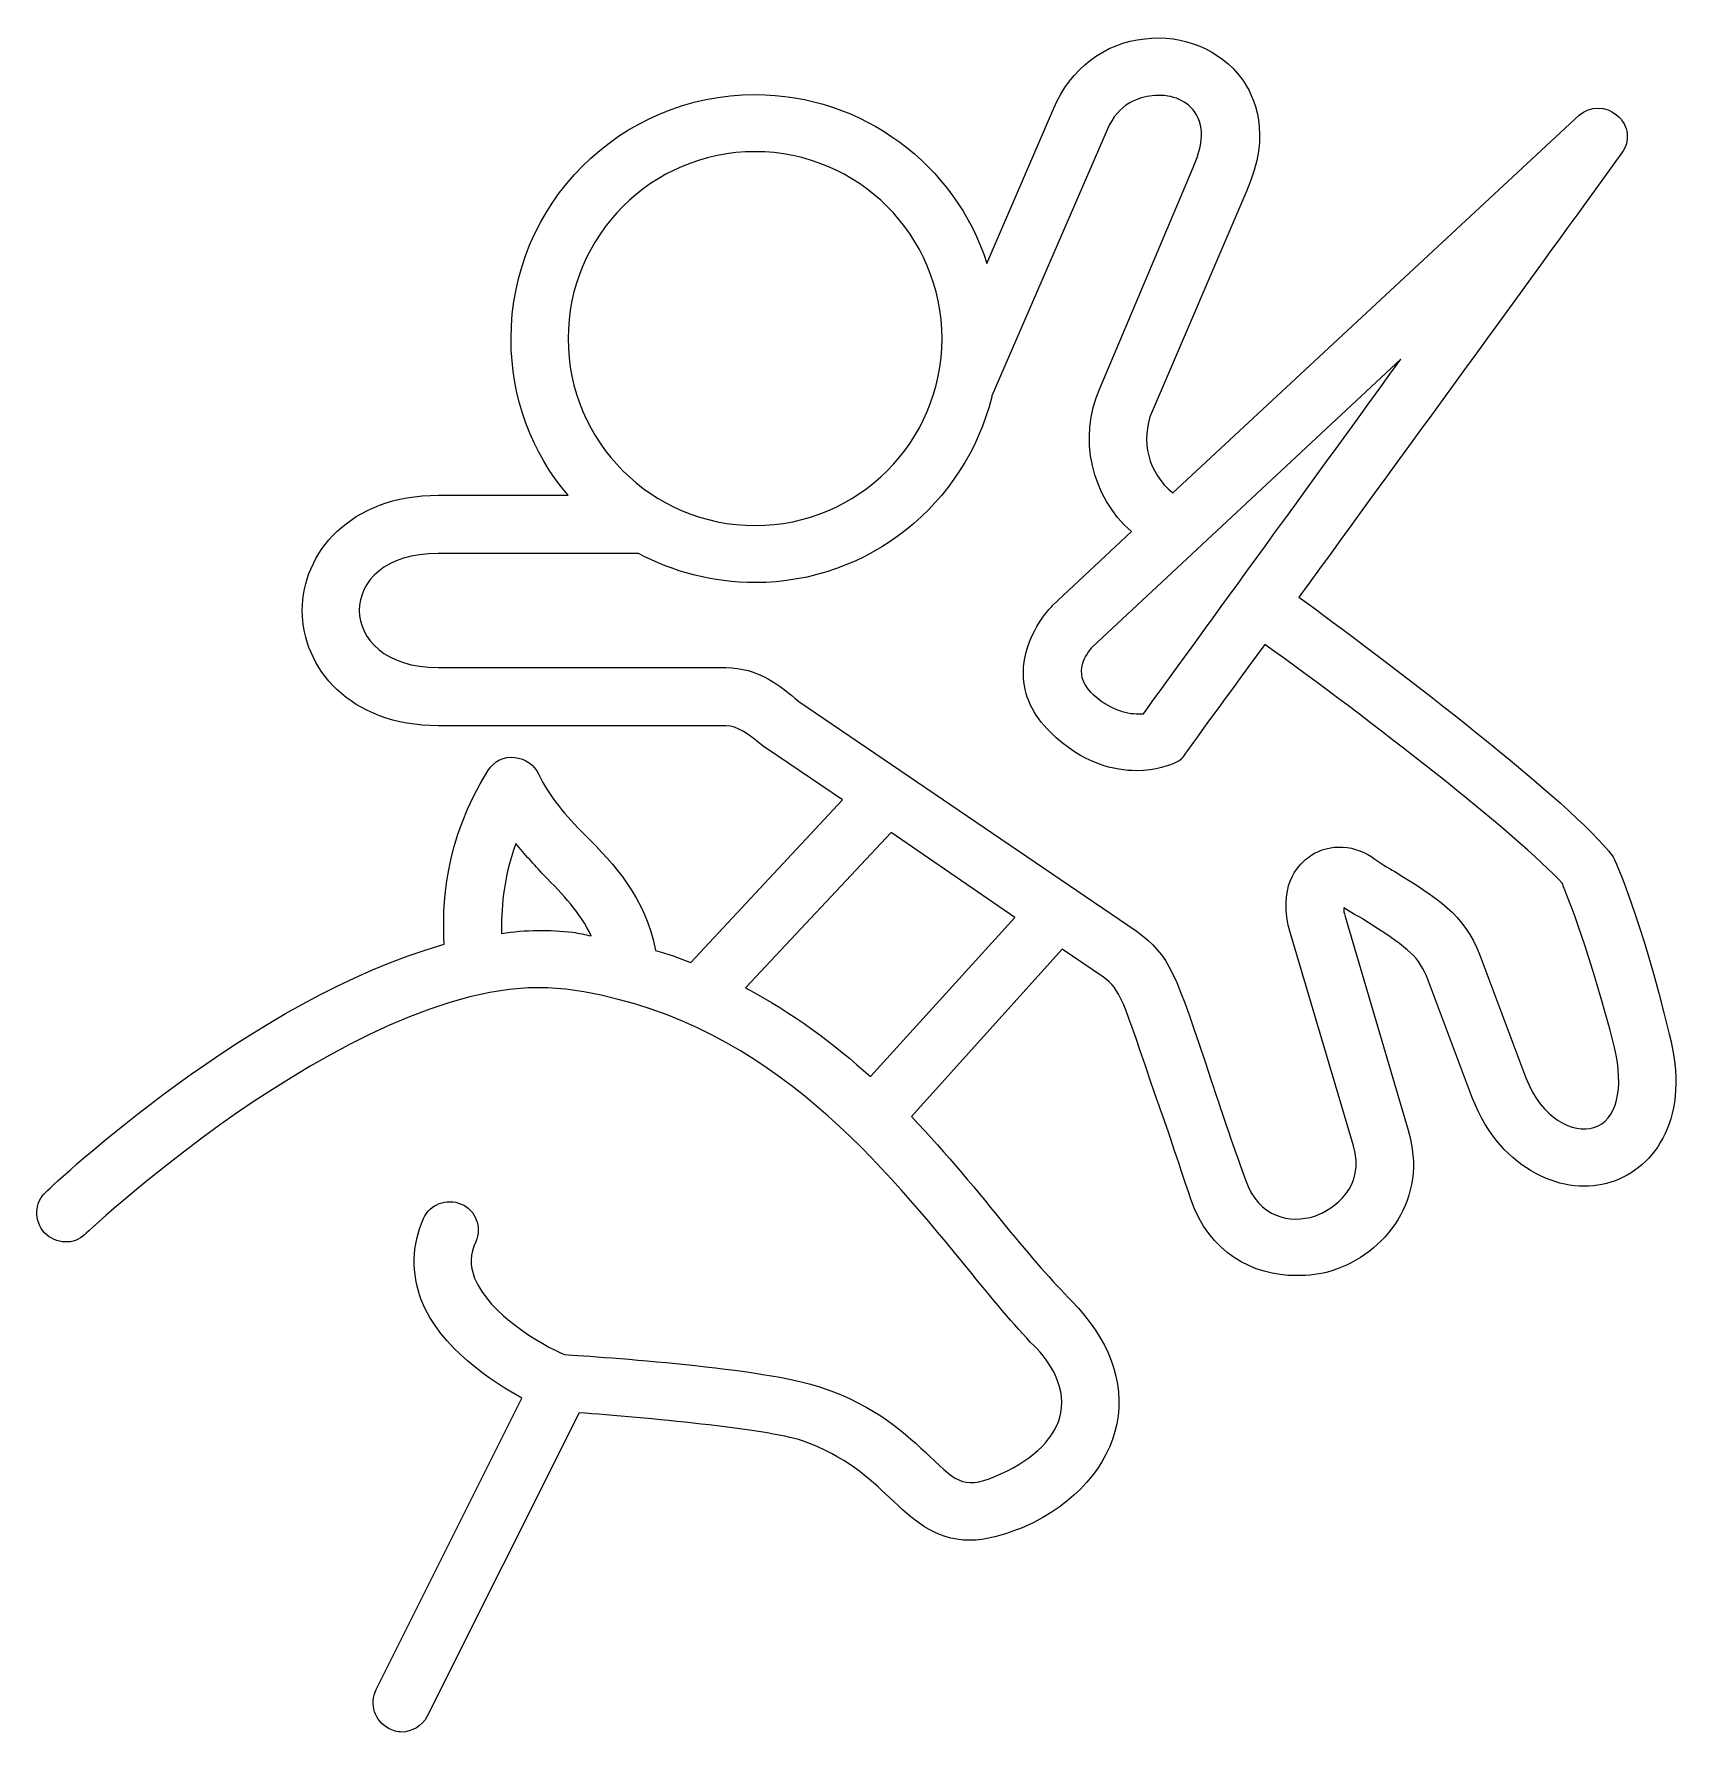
# Model space of a CAD drawing. Header units: centimetres. Extents: x -10.2 to 10.3, y -10.5 to 10.5.
import ezdxf

# ---------------------------------------------------------------- set-up
doc = ezdxf.new("R2010")
doc.units = ezdxf.units.CM
doc.header["$MEASUREMENT"] = 0
doc.layers.add('Layer 1', color=7, linetype='Continuous')

msp = doc.modelspace()

# ---------------------------------------------------------------- linework, layer by layer
at = {"layer": 'Layer 1'}
for points, knots in [([(10.04434, -1.84299), (9.69927, -0.40284), (9.36923, 0.31723), (9.35439, 0.34723), (9.35439, 0.34723), (9.35439, 0.34723), (9.29436, 0.42221), (9.29436, 0.42221), (9.29436, 0.42221), (8.69434, 1.14227), (6.45927, 2.83738), (5.4692, 3.55744), (5.4692, 3.55744), (6.78931, 5.37256), (8.67928, 7.96778), (9.45941, 9.04789), (9.45941, 9.04789), (9.5644, 9.18291), (9.54953, 9.39296), (9.39938, 9.51292), (9.39938, 9.51292), (9.26428, 9.63299), (9.06934, 9.63299), (8.93424, 9.51292), (8.93424, 9.51292), (8.93424, 9.51292), (3.90901, 4.84752), (3.90901, 4.84752), (3.90901, 4.84752), (3.60889, 5.0876), (3.50388, 5.4926), (3.65385, 5.85265), (3.65385, 5.85265), (3.65385, 5.85265), (4.824, 8.58286), (4.824, 8.58286), (4.824, 8.58286), (5.13917, 9.28787), (4.91414, 9.75301), (4.76397, 9.96298), (4.76397, 9.96298), (4.49393, 10.32302), (4.0439, 10.51805), (3.5639, 10.45804), (3.5639, 10.45804), (3.06886, 10.41309), (2.64871, 10.08305), (2.43873, 9.60299), (2.43873, 9.60299), (2.43873, 9.60299), (1.61389, 7.68286), (1.61389, 7.68286), (1.61389, 7.68286), (1.22363, 8.89785), (0.08359, 9.76799), (-1.25155, 9.76799), (-1.25155, 9.76799), (-2.91655, 9.76799), (-4.26674, 8.4179), (-4.26674, 6.75272), (-4.26674, 6.75272), (-4.26674, 6.01771), (-4.01158, 5.3426), (-3.56173, 4.81753), (-3.56173, 4.81753), (-3.56173, 4.81753), (-5.1669, 4.81752), (-5.1669, 4.81752), (-5.1669, 4.81752), (-6.26196, 4.81752), (-6.84711, 4.09756), (-6.84711, 3.39245), (-6.84711, 3.39245), (-6.84711, 2.68744), (-6.26193, 1.96735), (-5.1669, 1.96735), (-5.1669, 1.96735), (-5.1669, 1.96735), (-1.61151, 1.96735), (-1.61151, 1.96735), (-1.61151, 1.96735), (-1.47641, 1.96735), (-1.32663, 1.86236), (-1.14637, 1.71232), (-1.14637, 1.71232), (-1.14637, 1.71232), (-1.10163, 1.68232), (-1.10163, 1.68232), (-1.10163, 1.68232), (-1.10163, 1.68232), (-0.17138, 1.05227), (-0.17138, 1.05227), (-0.17138, 1.05227), (-0.17138, 1.05227), (-2.04653, -0.9579), (-2.04653, -0.9579), (-2.04653, -0.9579), (-2.19668, -0.89787), (-2.33157, -0.85291), (-2.48153, -0.80793), (-2.48153, -0.80793), (-2.60157, -0.16282), (-2.99162, 0.2572), (-3.35156, 0.61725), (-3.35156, 0.61725), (-3.59164, 0.85723), (-3.80164, 1.09723), (-3.92168, 1.36734), (-3.92168, 1.36734), (-3.9819, 1.48728), (-4.08689, 1.56236), (-4.2218, 1.57731), (-4.2218, 1.57731), (-4.35671, 1.59226), (-4.47675, 1.53233), (-4.55181, 1.41229), (-4.55181, 1.41229), (-5.09182, 0.55724), (-5.12172, -0.28287), (-5.09182, -0.73287), (-5.09182, -0.73287), (-7.462, -1.39291), (-9.8922, -3.67317), (-10.01224, -3.79311), (-10.01224, -3.79311), (-10.16218, -3.92813), (-10.16218, -4.15313), (-10.02729, -4.3032), (-10.02729, -4.3032), (-9.89219, -4.43822), (-9.66717, -4.45317), (-9.53204, -4.31815), (-9.53204, -4.31815), (-9.48727, -4.27317), (-5.97686, -0.98789), (-3.59161, -1.28793), (-3.59161, -1.28793), (-1.1915, -1.603), (0.24866, -3.37306), (1.31361, -4.66322), (1.31361, -4.66322), (1.61394, -5.03821), (1.89876, -5.38331), (2.15393, -5.65332), (2.15393, -5.65332), (2.36393, -5.84832), (2.58893, -6.16328), (2.52871, -6.52335), (2.52871, -6.52335), (2.46889, -6.82336), (2.19867, -7.09345), (1.7938, -7.27344), (1.7938, -7.27344), (1.34372, -7.48341), (1.25379, -7.39348), (0.90872, -7.06344), (0.90872, -7.06344), (0.62368, -6.79333), (0.24869, -6.43339), (-0.44148, -6.20839), (-0.44148, -6.20839), (-1.11641, -5.96831), (-3.15655, -5.83329), (-3.60664, -5.80326), (-3.60664, -5.80326), (-3.89168, -5.68332), (-4.53668, -5.30822), (-4.71675, -4.85825), (-4.71675, -4.85825), (-4.77678, -4.7082), (-4.77678, -4.55824), (-4.7017, -4.40819), (-4.7017, -4.40819), (-4.62682, -4.22819), (-4.7017, -4.01814), (-4.88178, -3.94316), (-4.88178, -3.94316), (-5.06186, -3.86807), (-5.27183, -3.94316), (-5.34671, -4.12313), (-5.34671, -4.12313), (-5.49686, -4.45317), (-5.49686, -4.79824), (-5.37682, -5.12826), (-5.37682, -5.12826), (-5.13674, -5.72828), (-4.50679, -6.13328), (-4.13161, -6.34336), (-4.13161, -6.34336), (-4.13161, -6.34336), (-5.93189, -9.94362), (-5.93189, -9.94362), (-5.93189, -9.94362), (-6.02182, -10.1237), (-5.94694, -10.33364), (-5.78174, -10.4236), (-5.78174, -10.4236), (-5.72192, -10.45371), (-5.67675, -10.46876), (-5.61693, -10.46876), (-5.61693, -10.46876), (-5.49689, -10.46876), (-5.36177, -10.3937), (-5.30194, -10.27363), (-5.30194, -10.27363), (-5.30194, -10.27363), (-3.42678, -6.52335), (-3.42678, -6.52335), (-3.42678, -6.52335), (-2.6166, -6.58338), (-1.13147, -6.71835), (-0.66657, -6.86842), (-0.66657, -6.86842), (-0.12634, -7.06344), (0.15869, -7.33345), (0.41364, -7.57343), (0.41364, -7.57343), (0.68365, -7.82849), (0.95363, -8.09847), (1.40371, -8.09847), (1.40371, -8.09847), (1.59884, -8.09847), (1.80881, -8.03844), (2.07882, -7.93348), (2.07882, -7.93348), (2.70895, -7.64844), (3.11387, -7.18339), (3.21886, -6.65835), (3.21886, -6.65835), (3.32385, -6.13331), (3.11387, -5.60827), (2.66379, -5.14324), (2.66379, -5.14324), (2.42371, -4.90326), (2.15391, -4.58817), (1.85379, -4.22823), (1.85379, -4.22823), (1.50869, -3.79312), (1.11867, -3.32809), (0.68364, -2.86309), (0.68364, -2.86309), (0.68364, -2.86309), (2.54374, -0.79288), (2.54374, -0.79288), (2.54374, -0.79288), (2.54374, -0.79288), (3.05383, -1.13798), (3.05383, -1.13798), (3.05383, -1.13798), (3.26399, -1.30297), (3.27886, -1.36293), (3.71386, -2.65309), (3.71386, -2.65309), (3.8339, -2.98316), (3.96881, -3.38813), (4.13402, -3.88316), (4.13402, -3.88316), (4.35907, -4.54319), (4.89906, -4.82828), (5.43905, -4.82828), (5.43905, -4.82828), (5.58902, -4.82828), (5.73898, -4.81323), (5.87405, -4.76825), (5.87405, -4.76825), (6.53411, -4.55825), (7.07409, -3.88317), (6.81917, -3.02809), (6.81917, -3.02809), (6.81917, -3.02809), (6.0391, -0.38789), (6.0391, -0.38789), (6.0391, -0.38789), (6.02423, -0.34283), (6.02423, -0.3128), (6.02423, -0.28288), (6.02423, -0.28288), (6.11414, -0.34283), (6.20409, -0.38789), (6.27897, -0.43285), (6.27897, -0.43285), (6.78927, -0.76289), (6.92416, -0.85293), (7.04422, -1.12291), (7.04422, -1.12291), (7.04422, -1.12291), (7.61411, -2.63805), (7.61411, -2.63805), (7.61411, -2.63805), (7.97426, -3.55314), (8.76941, -3.85318), (9.32448, -3.67318), (9.32448, -3.67318), (9.87953, -3.4931), (10.31456, -2.8631), (10.04434, -1.84299)], [0, 0, 0, 0, 0.01333333, 0.01333333, 0.01333333, 0.01333333, 0.02666667, 0.02666667, 0.02666667, 0.02666667, 0.04, 0.04, 0.04, 0.04, 0.05333333, 0.05333333, 0.05333333, 0.05333333, 0.06666667, 0.06666667, 0.06666667, 0.06666667, 0.08, 0.08, 0.08, 0.08, 0.09333333, 0.09333333, 0.09333333, 0.09333333, 0.10666667, 0.10666667, 0.10666667, 0.10666667, 0.12, 0.12, 0.12, 0.12, 0.13333333, 0.13333333, 0.13333333, 0.13333333, 0.14666667, 0.14666667, 0.14666667, 0.14666667, 0.16, 0.16, 0.16, 0.16, 0.17333333, 0.17333333, 0.17333333, 0.17333333, 0.18666667, 0.18666667, 0.18666667, 0.18666667, 0.2, 0.2, 0.2, 0.2, 0.21333333, 0.21333333, 0.21333333, 0.21333333, 0.22666667, 0.22666667, 0.22666667, 0.22666667, 0.24, 0.24, 0.24, 0.24, 0.25333333, 0.25333333, 0.25333333, 0.25333333, 0.26666667, 0.26666667, 0.26666667, 0.26666667, 0.28, 0.28, 0.28, 0.28, 0.29333333, 0.29333333, 0.29333333, 0.29333333, 0.30666667, 0.30666667, 0.30666667, 0.30666667, 0.32, 0.32, 0.32, 0.32, 0.33333333, 0.33333333, 0.33333333, 0.33333333, 0.34666667, 0.34666667, 0.34666667, 0.34666667, 0.36, 0.36, 0.36, 0.36, 0.37333333, 0.37333333, 0.37333333, 0.37333333, 0.38666667, 0.38666667, 0.38666667, 0.38666667, 0.4, 0.4, 0.4, 0.4, 0.41333333, 0.41333333, 0.41333333, 0.41333333, 0.42666667, 0.42666667, 0.42666667, 0.42666667, 0.44, 0.44, 0.44, 0.44, 0.45333333, 0.45333333, 0.45333333, 0.45333333, 0.46666667, 0.46666667, 0.46666667, 0.46666667, 0.48, 0.48, 0.48, 0.48, 0.49333333, 0.49333333, 0.49333333, 0.49333333, 0.50666667, 0.50666667, 0.50666667, 0.50666667, 0.52, 0.52, 0.52, 0.52, 0.53333333, 0.53333333, 0.53333333, 0.53333333, 0.54666667, 0.54666667, 0.54666667, 0.54666667, 0.56, 0.56, 0.56, 0.56, 0.57333333, 0.57333333, 0.57333333, 0.57333333, 0.58666667, 0.58666667, 0.58666667, 0.58666667, 0.6, 0.6, 0.6, 0.6, 0.61333333, 0.61333333, 0.61333333, 0.61333333, 0.62666667, 0.62666667, 0.62666667, 0.62666667, 0.64, 0.64, 0.64, 0.64, 0.65333333, 0.65333333, 0.65333333, 0.65333333, 0.66666667, 0.66666667, 0.66666667, 0.66666667, 0.68, 0.68, 0.68, 0.68, 0.69333333, 0.69333333, 0.69333333, 0.69333333, 0.70666667, 0.70666667, 0.70666667, 0.70666667, 0.72, 0.72, 0.72, 0.72, 0.73333333, 0.73333333, 0.73333333, 0.73333333, 0.74666667, 0.74666667, 0.74666667, 0.74666667, 0.76, 0.76, 0.76, 0.76, 0.77333333, 0.77333333, 0.77333333, 0.77333333, 0.78666667, 0.78666667, 0.78666667, 0.78666667, 0.8, 0.8, 0.8, 0.8, 0.81333333, 0.81333333, 0.81333333, 0.81333333, 0.82666667, 0.82666667, 0.82666667, 0.82666667, 0.84, 0.84, 0.84, 0.84, 0.85333333, 0.85333333, 0.85333333, 0.85333333, 0.86666667, 0.86666667, 0.86666667, 0.86666667, 0.88, 0.88, 0.88, 0.88, 0.89333333, 0.89333333, 0.89333333, 0.89333333, 0.90666667, 0.90666667, 0.90666667, 0.90666667, 0.92, 0.92, 0.92, 0.92, 0.93333333, 0.93333333, 0.93333333, 0.93333333, 0.94666667, 0.94666667, 0.94666667, 0.94666667, 0.96, 0.96, 0.96, 0.96, 0.97333333, 0.97333333, 0.97333333, 0.97333333, 1, 1, 1, 1]), ([(9.11449, -2.99806), (8.85933, -3.07304), (8.4693, -2.89307), (8.27417, -2.38298), (8.27417, -2.38298), (8.27417, -2.38298), (7.70426, -0.86784), (7.70426, -0.86784), (7.70426, -0.86784), (7.50913, -0.35786), (7.17909, -0.16283), (6.65418, 0.16718), (6.65418, 0.16718), (6.56425, 0.21226), (6.4741, 0.27217), (6.36912, 0.34726), (6.36912, 0.34726), (6.11417, 0.51228), (5.79921, 0.51228), (5.57418, 0.33221), (5.57418, 0.33221), (5.45414, 0.24217), (5.19897, -0.02784), (5.36418, -0.59783), (5.36418, -0.59783), (5.36418, -0.59783), (6.14409, -3.22311), (6.14409, -3.22311), (6.14409, -3.22311), (6.29406, -3.73309), (5.90422, -4.00318), (5.66411, -4.09314), (5.66411, -4.09314), (5.36418, -4.18315), (4.97394, -4.12314), (4.80914, -3.64316), (4.80914, -3.64316), (4.62888, -3.14812), (4.49397, -2.74302), (4.38898, -2.42803), (4.38898, -2.42803), (3.9389, -1.06286), (3.87889, -0.88292), (3.45894, -0.56782), (3.45894, -0.56782), (3.45894, -0.56782), (-0.71135, 2.26736), (-0.71135, 2.26736), (-0.71135, 2.26736), (-0.9364, 2.46238), (-1.22165, 2.68741), (-1.61149, 2.68741), (-1.61149, 2.68741), (-1.61149, 2.68741), (-5.16688, 2.68741), (-5.16688, 2.68741), (-5.16688, 2.68741), (-5.82691, 2.68741), (-6.1419, 3.04746), (-6.1419, 3.39242), (-6.1419, 3.39242), (-6.1419, 3.75244), (-5.82694, 4.09753), (-5.16688, 4.09753), (-5.16688, 4.09753), (-5.16688, 4.09753), (-2.69146, 4.09754), (-2.69146, 4.09754), (-2.69146, 4.09754), (-2.27151, 3.87251), (-1.77669, 3.73752), (-1.25152, 3.73752), (-1.25152, 3.73752), (0.15871, 3.73752), (1.3437, 4.71254), (1.67374, 6.03262), (1.67374, 6.03262), (1.67374, 6.03262), (1.67374, 6.04767), (1.67374, 6.04767), (1.67374, 6.04767), (1.67374, 6.04767), (3.09879, 9.33295), (3.09879, 9.33295), (3.09879, 9.33295), (3.23389, 9.66299), (3.50389, 9.73795), (3.65386, 9.753), (3.65386, 9.753), (3.86386, 9.7829), (4.07381, 9.70791), (4.17882, 9.55798), (4.17882, 9.55798), (4.32897, 9.3479), (4.25409, 9.07789), (4.16395, 8.86792), (4.16395, 8.86792), (4.16395, 8.86792), (3.00883, 6.13771), (3.00883, 6.13771), (3.00883, 6.13771), (2.73885, 5.52261), (2.90384, 4.80257), (3.39888, 4.36754), (3.39888, 4.36754), (3.39888, 4.36754), (2.42368, 3.45245), (2.42368, 3.45245), (2.42368, 3.45245), (2.39376, 3.42245), (2.06374, 3.07746), (2.06374, 2.61234), (2.06374, 2.61234), (2.06374, 2.34233), (2.18381, 2.10236), (2.39378, 1.89238), (2.39378, 1.89238), (2.79891, 1.48728), (3.20378, 1.41229), (3.45894, 1.41229), (3.45894, 1.41229), (3.71389, 1.41229), (3.87889, 1.48727), (3.92408, 1.50233), (3.92408, 1.50233), (3.96882, 1.51728), (4.01399, 1.54731), (4.04391, 1.59226), (4.04391, 1.59226), (4.05894, 1.62226), (4.46407, 2.17733), (5.04904, 2.97238), (5.04904, 2.97238), (6.30909, 2.07235), (8.1993, 0.60219), (8.72426, 0.01722), (8.72426, 0.01722), (8.79932, -0.16283), (9.06933, -0.83786), (9.36923, -2.00798), (9.36923, -2.00798), (9.48927, -2.51811), (9.39936, -2.90805), (9.11449, -2.99806)], [0, 0, 0, 0, 0.02702703, 0.02702703, 0.02702703, 0.02702703, 0.05405405, 0.05405405, 0.05405405, 0.05405405, 0.08108108, 0.08108108, 0.08108108, 0.08108108, 0.10810811, 0.10810811, 0.10810811, 0.10810811, 0.13513514, 0.13513514, 0.13513514, 0.13513514, 0.16216216, 0.16216216, 0.16216216, 0.16216216, 0.18918919, 0.18918919, 0.18918919, 0.18918919, 0.21621622, 0.21621622, 0.21621622, 0.21621622, 0.24324324, 0.24324324, 0.24324324, 0.24324324, 0.27027027, 0.27027027, 0.27027027, 0.27027027, 0.2972973, 0.2972973, 0.2972973, 0.2972973, 0.32432432, 0.32432432, 0.32432432, 0.32432432, 0.35135135, 0.35135135, 0.35135135, 0.35135135, 0.37837838, 0.37837838, 0.37837838, 0.37837838, 0.40540541, 0.40540541, 0.40540541, 0.40540541, 0.43243243, 0.43243243, 0.43243243, 0.43243243, 0.45945946, 0.45945946, 0.45945946, 0.45945946, 0.48648649, 0.48648649, 0.48648649, 0.48648649, 0.51351351, 0.51351351, 0.51351351, 0.51351351, 0.54054054, 0.54054054, 0.54054054, 0.54054054, 0.56756757, 0.56756757, 0.56756757, 0.56756757, 0.59459459, 0.59459459, 0.59459459, 0.59459459, 0.62162162, 0.62162162, 0.62162162, 0.62162162, 0.64864865, 0.64864865, 0.64864865, 0.64864865, 0.67567568, 0.67567568, 0.67567568, 0.67567568, 0.7027027, 0.7027027, 0.7027027, 0.7027027, 0.72972973, 0.72972973, 0.72972973, 0.72972973, 0.75675676, 0.75675676, 0.75675676, 0.75675676, 0.78378378, 0.78378378, 0.78378378, 0.78378378, 0.81081081, 0.81081081, 0.81081081, 0.81081081, 0.83783784, 0.83783784, 0.83783784, 0.83783784, 0.86486486, 0.86486486, 0.86486486, 0.86486486, 0.89189189, 0.89189189, 0.89189189, 0.89189189, 0.91891892, 0.91891892, 0.91891892, 0.91891892, 0.94594595, 0.94594595, 0.94594595, 0.94594595, 1, 1, 1, 1]), ([(-1.25155, 9.06297), (0.02356, 9.06297), (1.05879, 8.02781), (1.05879, 6.75271), (1.05879, 6.75271), (1.05879, 5.47768), (0.02355, 4.44255), (-1.25155, 4.44255), (-1.25155, 4.44255), (-2.52668, 4.44255), (-3.56171, 5.47771), (-3.56171, 6.75271), (-3.56171, 6.75271), (-3.5617, 8.02782), (-2.52668, 9.06297), (-1.25155, 9.06297)], [0, 0, 0, 0, 0.2, 0.2, 0.2, 0.2, 0.4, 0.4, 0.4, 0.4, 0.6, 0.6, 0.6, 0.6, 1, 1, 1, 1]), ([(3.54887, 2.11731), (3.51873, 2.11731), (3.50389, 2.11731), (3.45894, 2.11731), (3.45894, 2.11731), (3.27886, 2.11731), (3.08373, 2.20735), (2.88882, 2.3874), (2.88882, 2.3874), (2.66379, 2.62738), (2.84387, 2.86738), (2.91896, 2.94236), (2.91896, 2.94236), (2.91896, 2.94236), (6.72909, 6.49775), (6.72909, 6.49775), (6.72909, 6.49775), (5.2889, 4.51751), (3.86383, 2.55242), (3.54887, 2.11731)], [0, 0, 0, 0, 0.16666667, 0.16666667, 0.16666667, 0.16666667, 0.33333333, 0.33333333, 0.33333333, 0.33333333, 0.5, 0.5, 0.5, 0.5, 0.66666667, 0.66666667, 0.66666667, 0.66666667, 1, 1, 1, 1]), ([(0.17374, -2.36803), (-0.27634, -1.96303), (-0.78643, -1.57298), (-1.3714, -1.27297), (-1.3714, -1.27297), (-1.3714, -1.27297), (0.42848, 0.64727), (0.42848, 0.64727), (0.42848, 0.64727), (0.42848, 0.64727), (1.95875, -0.40283), (1.95875, -0.40283), (1.95875, -0.40283), (1.95875, -0.40283), (0.17374, -2.36803), (0.17374, -2.36803)], [0, 0, 0, 0, 0.2, 0.2, 0.2, 0.2, 0.4, 0.4, 0.4, 0.4, 0.6, 0.6, 0.6, 0.6, 1, 1, 1, 1]), ([(-4.38678, -0.59787), (-4.38678, -0.32789), (-4.37173, 0.06216), (-4.2067, 0.51224), (-4.2067, 0.51224), (-4.10171, 0.37722), (-3.98188, 0.25718), (-3.86182, 0.12219), (-3.86182, 0.12219), (-3.62174, -0.11779), (-3.41176, -0.34284), (-3.27667, -0.6279), (-3.27667, -0.6279), (-3.35155, -0.61298), (-3.42682, -0.59787), (-3.5017, -0.58295), (-3.5017, -0.58295), (-3.78676, -0.55289), (-4.08687, -0.55289), (-4.38678, -0.59787)], [0, 0, 0, 0, 0.16666667, 0.16666667, 0.16666667, 0.16666667, 0.33333333, 0.33333333, 0.33333333, 0.33333333, 0.5, 0.5, 0.5, 0.5, 0.66666667, 0.66666667, 0.66666667, 0.66666667, 1, 1, 1, 1])]:
    msp.add_open_spline(points, degree=3, knots=knots, dxfattribs=at)

doc.saveas('drawing.dxf')
